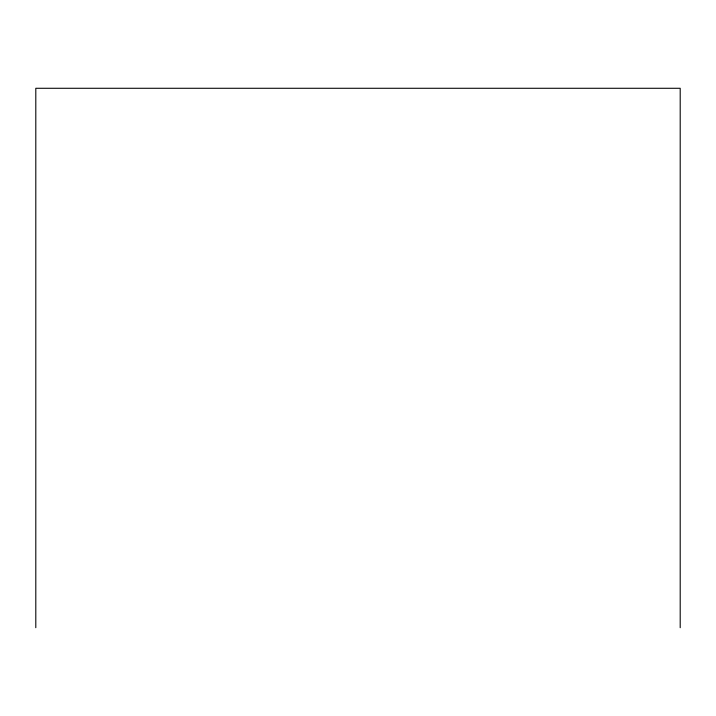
<?xml version="1.0" encoding="UTF-8"?>
<svg xmlns="http://www.w3.org/2000/svg" width="716" height="716" viewBox="0 0 716 716"><rect width="100%" height="100%" fill="white"/><g stroke="black" fill="none" stroke-linecap="round" stroke-linejoin="round"><path stroke-width="1.07" d="M680.2 627.717L680.2 88.283L35.8 88.283L35.8 627.717"/></g></svg>
